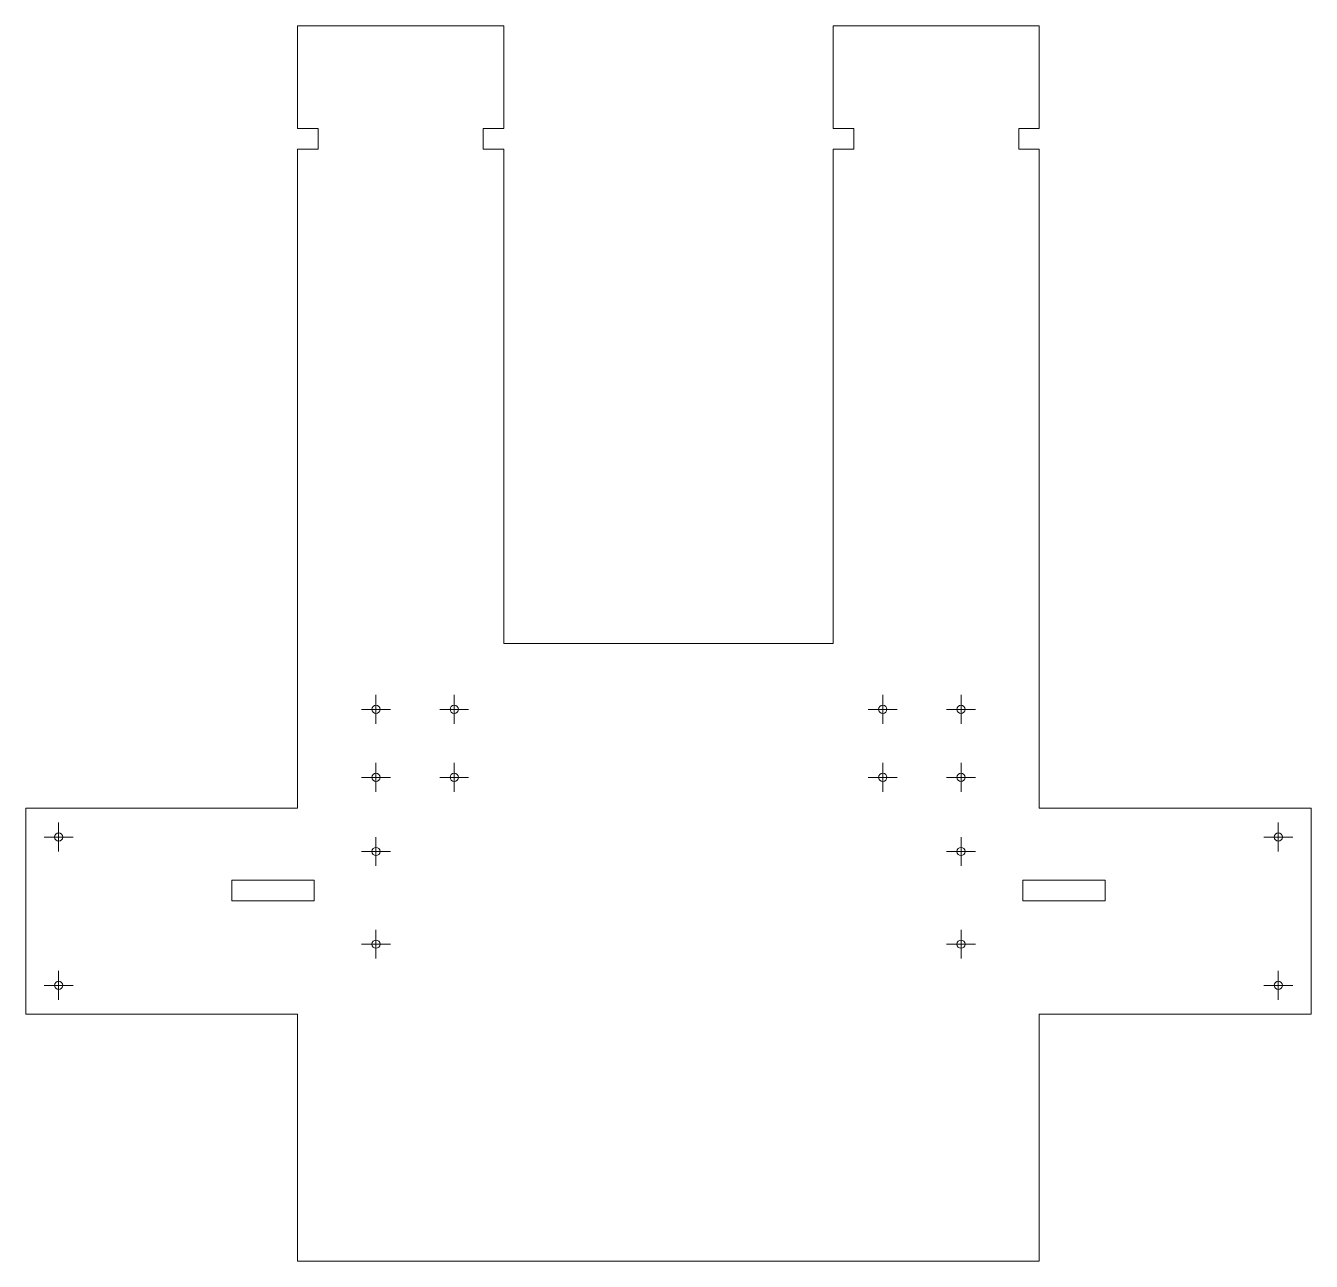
# Model space of a CAD drawing. Header units: millimetres. Extents: x 0.137 to 0.449, y 0.441 to 0.741.
import ezdxf

# ---------------------------------------------------------------- set-up
doc = ezdxf.new("R2010")
doc.units = ezdxf.units.MM

# ---------------------------------------------------------------- blocks, each defined once
blk = doc.blocks.new('SW_CENTERMARKSYMBOL_0')
at = {"color": 0, "linetype": 'Continuous', "lineweight": 0}
for p, q in [((0, 0.0025), (0, 0.0035)), ((-0.0025, 0), (-0.0035, 0)), ((0, 0), (-0.0025, 0)), ((0, 0), (0, 0.0025)), ((0, 0), (0, -0.0025)), ((0, 0), (0.0025, 0)), ((0.0025, 0), (0.0035, 0)), ((0, -0.0025), (0, -0.0035))]:
    blk.add_line(p, q, dxfattribs=at)
blk = doc.blocks.new('SW_CENTERMARKSYMBOL_1')
at = {"color": 0, "linetype": 'Continuous', "lineweight": 0}
for p, q in [((0, 0.0025), (0, 0.0035)), ((-0.0025, 0), (-0.0035, 0)), ((0, 0), (-0.0025, 0)), ((0, 0), (0, 0.0025)), ((0, 0), (0, -0.0025)), ((0, 0), (0.0025, 0)), ((0.0025, 0), (0.0035, 0)), ((0, -0.0025), (0, -0.0035))]:
    blk.add_line(p, q, dxfattribs=at)
blk = doc.blocks.new('SW_CENTERMARKSYMBOL_2')
at = {"color": 0, "linetype": 'Continuous', "lineweight": 0}
for p, q in [((0, 0.0025), (0, 0.0035)), ((-0.0025, 0), (-0.0035, 0)), ((0, 0), (-0.0025, 0)), ((0, 0), (0, 0.0025)), ((0, 0), (0, -0.0025)), ((0, 0), (0.0025, 0)), ((0.0025, 0), (0.0035, 0)), ((0, -0.0025), (0, -0.0035))]:
    blk.add_line(p, q, dxfattribs=at)
blk = doc.blocks.new('SW_CENTERMARKSYMBOL_3')
at = {"color": 0, "linetype": 'Continuous', "lineweight": 0}
for p, q in [((0, 0.0025), (0, 0.0035)), ((-0.0025, 0), (-0.0035, 0)), ((0, 0), (-0.0025, 0)), ((0, 0), (0, 0.0025)), ((0, 0), (0, -0.0025)), ((0, 0), (0.0025, 0)), ((0.0025, 0), (0.0035, 0)), ((0, -0.0025), (0, -0.0035))]:
    blk.add_line(p, q, dxfattribs=at)
blk = doc.blocks.new('SW_CENTERMARKSYMBOL_4')
at = {"color": 0, "linetype": 'Continuous', "lineweight": 0}
for p, q in [((0, 0.0025), (0, 0.0035)), ((-0.0025, 0), (-0.0035, 0)), ((0, 0), (-0.0025, 0)), ((0, 0), (0, 0.0025)), ((0, 0), (0, -0.0025)), ((0, 0), (0.0025, 0)), ((0.0025, 0), (0.0035, 0)), ((0, -0.0025), (0, -0.0035))]:
    blk.add_line(p, q, dxfattribs=at)
blk = doc.blocks.new('SW_CENTERMARKSYMBOL_5')
at = {"color": 0, "linetype": 'Continuous', "lineweight": 0}
for p, q in [((0, 0.0025), (0, 0.0035)), ((-0.0025, 0), (-0.0035, 0)), ((0, 0), (-0.0025, 0)), ((0, 0), (0, 0.0025)), ((0, 0), (0, -0.0025)), ((0, 0), (0.0025, 0)), ((0.0025, 0), (0.0035, 0)), ((0, -0.0025), (0, -0.0035))]:
    blk.add_line(p, q, dxfattribs=at)
blk = doc.blocks.new('SW_CENTERMARKSYMBOL_6')
at = {"color": 0, "linetype": 'Continuous', "lineweight": 0}
for p, q in [((0, 0.0025), (0, 0.0035)), ((-0.0025, 0), (-0.0035, 0)), ((0, 0), (-0.0025, 0)), ((0, 0), (0, 0.0025)), ((0, 0), (0, -0.0025)), ((0, 0), (0.0025, 0)), ((0.0025, 0), (0.0035, 0)), ((0, -0.0025), (0, -0.0035))]:
    blk.add_line(p, q, dxfattribs=at)
blk = doc.blocks.new('SW_CENTERMARKSYMBOL_7')
at = {"color": 0, "linetype": 'Continuous', "lineweight": 0}
for p, q in [((0, 0.0025), (0, 0.0035)), ((-0.0025, 0), (-0.0035, 0)), ((0, 0), (-0.0025, 0)), ((0, 0), (0, 0.0025)), ((0, 0), (0, -0.0025)), ((0, 0), (0.0025, 0)), ((0.0025, 0), (0.0035, 0)), ((0, -0.0025), (0, -0.0035))]:
    blk.add_line(p, q, dxfattribs=at)
blk = doc.blocks.new('SW_CENTERMARKSYMBOL_8')
at = {"color": 0, "linetype": 'Continuous', "lineweight": 0}
for p, q in [((0, 0.0025), (0, 0.0035)), ((-0.0025, 0), (-0.0035, 0)), ((0, 0), (-0.0025, 0)), ((0, 0), (0, 0.0025)), ((0, 0), (0, -0.0025)), ((0, 0), (0.0025, 0)), ((0.0025, 0), (0.0035, 0)), ((0, -0.0025), (0, -0.0035))]:
    blk.add_line(p, q, dxfattribs=at)
blk = doc.blocks.new('SW_CENTERMARKSYMBOL_9')
at = {"color": 0, "linetype": 'Continuous', "lineweight": 0}
for p, q in [((0, 0.0025), (0, 0.0035)), ((-0.0025, 0), (-0.0035, 0)), ((0, 0), (-0.0025, 0)), ((0, 0), (0, 0.0025)), ((0, 0), (0, -0.0025)), ((0, 0), (0.0025, 0)), ((0.0025, 0), (0.0035, 0)), ((0, -0.0025), (0, -0.0035))]:
    blk.add_line(p, q, dxfattribs=at)
blk = doc.blocks.new('SW_CENTERMARKSYMBOL_10')
at = {"color": 0, "linetype": 'Continuous', "lineweight": 0}
for p, q in [((0, 0.0025), (0, 0.0035)), ((-0.0025, 0), (-0.0035, 0)), ((0, 0), (-0.0025, 0)), ((0, 0), (0, 0.0025)), ((0, 0), (0, -0.0025)), ((0, 0), (0.0025, 0)), ((0.0025, 0), (0.0035, 0)), ((0, -0.0025), (0, -0.0035))]:
    blk.add_line(p, q, dxfattribs=at)
blk = doc.blocks.new('SW_CENTERMARKSYMBOL_11')
at = {"color": 0, "linetype": 'Continuous', "lineweight": 0}
for p, q in [((0, 0.0025), (0, 0.0035)), ((-0.0025, 0), (-0.0035, 0)), ((0, 0), (-0.0025, 0)), ((0, 0), (0, 0.0025)), ((0, 0), (0, -0.0025)), ((0, 0), (0.0025, 0)), ((0.0025, 0), (0.0035, 0)), ((0, -0.0025), (0, -0.0035))]:
    blk.add_line(p, q, dxfattribs=at)
blk = doc.blocks.new('SW_CENTERMARKSYMBOL_12')
at = {"color": 0, "linetype": 'Continuous', "lineweight": 0}
for p, q in [((0, 0.0025), (0, 0.0035)), ((-0.0025, 0), (-0.0035, 0)), ((0, 0), (-0.0025, 0)), ((0, 0), (0, 0.0025)), ((0, 0), (0, -0.0025)), ((0, 0), (0.0025, 0)), ((0.0025, 0), (0.0035, 0)), ((0, -0.0025), (0, -0.0035))]:
    blk.add_line(p, q, dxfattribs=at)
blk = doc.blocks.new('SW_CENTERMARKSYMBOL_13')
at = {"color": 0, "linetype": 'Continuous', "lineweight": 0}
for p, q in [((0, 0.0025), (0, 0.0035)), ((-0.0025, 0), (-0.0035, 0)), ((0, 0), (-0.0025, 0)), ((0, 0), (0, 0.0025)), ((0, 0), (0, -0.0025)), ((0, 0), (0.0025, 0)), ((0.0025, 0), (0.0035, 0)), ((0, -0.0025), (0, -0.0035))]:
    blk.add_line(p, q, dxfattribs=at)
blk = doc.blocks.new('SW_CENTERMARKSYMBOL_14')
at = {"color": 0, "linetype": 'Continuous', "lineweight": 0}
for p, q in [((0, 0.0025), (0, 0.0035)), ((-0.0025, 0), (-0.0035, 0)), ((0, 0), (-0.0025, 0)), ((0, 0), (0, 0.0025)), ((0, 0), (0, -0.0025)), ((0, 0), (0.0025, 0)), ((0.0025, 0), (0.0035, 0)), ((0, -0.0025), (0, -0.0035))]:
    blk.add_line(p, q, dxfattribs=at)
blk = doc.blocks.new('SW_CENTERMARKSYMBOL_15')
at = {"color": 0, "linetype": 'Continuous', "lineweight": 0}
for p, q in [((0, 0.0025), (0, 0.0035)), ((-0.0025, 0), (-0.0035, 0)), ((0, 0), (-0.0025, 0)), ((0, 0), (0, 0.0025)), ((0, 0), (0, -0.0025)), ((0, 0), (0.0025, 0)), ((0.0025, 0), (0.0035, 0)), ((0, -0.0025), (0, -0.0035))]:
    blk.add_line(p, q, dxfattribs=at)

msp = doc.modelspace()

# ---------------------------------------------------------------- linework, layer by layer
at = {"color": 7, "linetype": 'Continuous', "lineweight": 15}
for p, q in [((0.20269, 0.7414), (0.25269, 0.7414)), ((0.20269, 0.7164), (0.20269, 0.7414)), ((0.25269, 0.7414), (0.25269, 0.7164)), ((0.33269, 0.7414), (0.33269, 0.7164)), ((0.38269, 0.7414), (0.33269, 0.7414)), ((0.38269, 0.7164), (0.38269, 0.7414)), ((0.20769, 0.7164), (0.20269, 0.7164)), ((0.20769, 0.7114), (0.20769, 0.7164)), ((0.25269, 0.7164), (0.24769, 0.7164)), ((0.24769, 0.7164), (0.24769, 0.7114)), ((0.33769, 0.7164), (0.33269, 0.7164)), ((0.33769, 0.7114), (0.33769, 0.7164)), ((0.37769, 0.7164), (0.37769, 0.7114)), ((0.38269, 0.7164), (0.37769, 0.7164)), ((0.20269, 0.7114), (0.20769, 0.7114)), ((0.20269, 0.5514), (0.20269, 0.7114)), ((0.24769, 0.7114), (0.25269, 0.7114)), ((0.25269, 0.7114), (0.25269, 0.5914)), ((0.33269, 0.7114), (0.33769, 0.7114)), ((0.33269, 0.7114), (0.33269, 0.5914)), ((0.37769, 0.7114), (0.38269, 0.7114)), ((0.38269, 0.5514), (0.38269, 0.7114)), ((0.25269, 0.5914), (0.33269, 0.5914)), ((0.13669, 0.5514), (0.13669, 0.5014)), ((0.20269, 0.5514), (0.13669, 0.5514)), ((0.38269, 0.5514), (0.44869, 0.5514)), ((0.44869, 0.5514), (0.44869, 0.5014)), ((0.20669, 0.5339), (0.18669, 0.5339)), ((0.18669, 0.5339), (0.18669, 0.5289)), ((0.20669, 0.5289), (0.20669, 0.5339)), ((0.37869, 0.5339), (0.37869, 0.5289)), ((0.39869, 0.5339), (0.37869, 0.5339)), ((0.39869, 0.5289), (0.39869, 0.5339)), ((0.18669, 0.5289), (0.20669, 0.5289)), ((0.37869, 0.5289), (0.39869, 0.5289)), ((0.20269, 0.5014), (0.13669, 0.5014)), ((0.20269, 0.4414), (0.20269, 0.5014)), ((0.38269, 0.5014), (0.44869, 0.5014)), ((0.38269, 0.4414), (0.38269, 0.5014)), ((0.20269, 0.4414), (0.38269, 0.4414))]:
    msp.add_line(p, q, dxfattribs=at)
for centre in [(0.22169, 0.5754), (0.24069, 0.5754), (0.34469, 0.5754), (0.36369, 0.5754), (0.22169, 0.5589), (0.24069, 0.5589), (0.34469, 0.5589), (0.36369, 0.5589), (0.14469, 0.5444), (0.44069, 0.5444), (0.22169, 0.5409), (0.36369, 0.5409), (0.22169, 0.5184), (0.36369, 0.5184), (0.14469, 0.5084), (0.44069, 0.5084)]:
    msp.add_circle(centre, 0.001, dxfattribs=at)

# ---------------------------------------------------------------- block references
at = {"color": 7, "linetype": 'Continuous', "lineweight": 0}
for name, p in [('SW_CENTERMARKSYMBOL_1', (0.22169, 0.5754)), ('SW_CENTERMARKSYMBOL_2', (0.24069, 0.5754)), ('SW_CENTERMARKSYMBOL_6', (0.34469, 0.5754)), ('SW_CENTERMARKSYMBOL_7', (0.36369, 0.5754)), ('SW_CENTERMARKSYMBOL_3', (0.22169, 0.5589)), ('SW_CENTERMARKSYMBOL_4', (0.24069, 0.5589)), ('SW_CENTERMARKSYMBOL_0', (0.34469, 0.5589)), ('SW_CENTERMARKSYMBOL_5', (0.36369, 0.5589)), ('SW_CENTERMARKSYMBOL_8', (0.14469, 0.5444)), ('SW_CENTERMARKSYMBOL_11', (0.44069, 0.5444)), ('SW_CENTERMARKSYMBOL_13', (0.22169, 0.5409)), ('SW_CENTERMARKSYMBOL_15', (0.36369, 0.5409)), ('SW_CENTERMARKSYMBOL_12', (0.22169, 0.5184)), ('SW_CENTERMARKSYMBOL_14', (0.36369, 0.5184)), ('SW_CENTERMARKSYMBOL_9', (0.14469, 0.5084)), ('SW_CENTERMARKSYMBOL_10', (0.44069, 0.5084))]:
    msp.add_blockref(name, p, dxfattribs=at)

doc.saveas('drawing.dxf')
